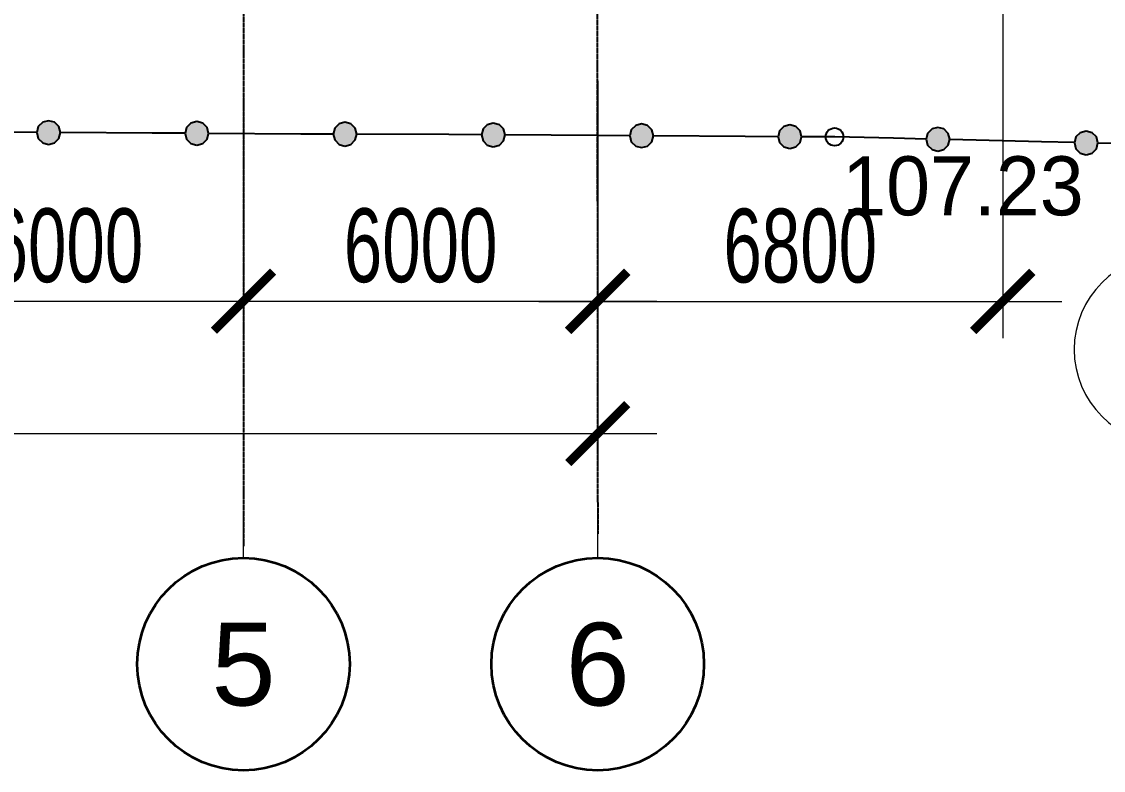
# Model space of a CAD drawing. Header units: millimetres. Extents: x 172667 to 1873135, y -274708 to 168495.
# Drawn here: x 1797954 to 1816278, y -8592 to 4094 of the extents above; entities that cross this region are included whole.
import ezdxf
from ezdxf.enums import TextEntityAlignment as Align

# ---------------------------------------------------------------- set-up
doc = ezdxf.new("R2010")
doc.units = ezdxf.units.MM
doc.linetypes.add('осевая', pattern=[2, 1.25, -0.25, 0.25, -0.25])
for name, color, linetype, lineweight in [('0004-Осевая', 4, 'осевая', 25), ('0008-Размеры и выноски', 4, 'Continuous', 25), ('Оси', 10, 'Continuous', 0)]:
    doc.layers.add(name, color=color, linetype=linetype, lineweight=lineweight)
doc.layers.add('_ТОПО', color=253, linetype='Continuous')
doc.layers.add('SC007', color=7, linetype='Continuous')
doc.styles.add('F2', font='', dxfattribs={"height": 0.000909972})
doc.styles.add('размеры', font='', dxfattribs={"width": 0.7})
doc.styles.add('РНХП-Стандарт', font='arial.ttf')
doc.styles.get('F2').set_extended_font_data('D431')
doc.styles.get('размеры').set_extended_font_data('T-FLEX Type A')
doc.dimstyles.new('SPDS 500', dxfattribs={"dimscale": 500, "dimtxt": 2.5, "dimasz": 2, "dimexe": 1.25, "dimexo": 0, "dimtad": 1, "dimdec": 0, "dimtxsty": 'размеры', "dimblk": 'ARCHTICK', "dimcen": 2.5, "dimdle": 2, "dimclrd": 256, "dimclre": 256, "dimclrt": 1, "dimaunit": 1, "dimadec": 0, "dimazin": 2, "dimtfac": 0.75, "dimtdec": 0, "dimtix": 1, "dimtmove": 1, "dimatfit": 3, "dimfxl": 1.25, "dimtolj": 1, "dimlwd": 20, "dimlwe": 20, "dimarcsym": 0})

# ---------------------------------------------------------------- blocks, each defined once
blk = doc.blocks.new('SYMBOL2060001')
at = {"layer": 'SC007'}
blk.add_circle((0, 0), 0.15, dxfattribs=at)
blk = doc.blocks.new('*U138')
at = {"color": 0, "linetype": 'Continuous', "lineweight": 18}
blk.add_line((0, -2), (0, 0), dxfattribs=at)
at = {"color": 0, "linetype": 'Continuous', "lineweight": 35}
blk.add_circle((0, -6.5), 4.5, dxfattribs=at)
at = {"color": 0, "linetype": 'Continuous', "lineweight": 35, "style": 'РНХП-Стандарт', "flags": 8}
blk.add_attdef('N', text='', height=3.5, dxfattribs=at).set_placement((0, -6.5), align=Align.MIDDLE_CENTER)
blk = doc.blocks.new('_ArchTick')
at = {"color": 0, "linetype": 'ByBlock', "const_width": 0.15}
blk.add_lwpolyline([(-0.5, -0.5), (0.5, 0.5)], dxfattribs=at)
blk = doc.blocks.new('*D258')
at = {"linetype": 'Continuous', "lineweight": 20, "transparency": 16777216}
for p, q in [((1801712, 2831), (1801712, -1267)), ((1795712, 2506), (1795712, -1267)), ((1794712, -642), (1802712, -642))]:
    blk.add_line(p, q, dxfattribs=at)
at = {"layer": 'Defpoints', "color": 0, "transparency": 16777216}
for p in [(1801712, 2831), (1795712, 2506), (1801712, -642)]:
    blk.add_point(p, dxfattribs=at)
at = {"lineweight": 20, "transparency": 16777216, "xscale": 1000, "yscale": 1000, "zscale": 1000, "rotation": 180}
blk.add_blockref('_ArchTick', (1795712, -642), dxfattribs=at)
at = {"lineweight": 20, "transparency": 16777216, "xscale": 1000, "yscale": 1000, "zscale": 1000}
blk.add_blockref('_ArchTick', (1801712, -642), dxfattribs=at)
at = {"color": 1, "transparency": 16777216, "insert": (1798712, 296), "char_height": 1250, "attachment_point": 5, "style": 'размеры'}
blk.add_mtext('\\A1;6000', dxfattribs=at)
blk = doc.blocks.new('*D259')
at = {"linetype": 'Continuous', "lineweight": 20, "transparency": 16777216}
for p, q in [((1777712, 3092), (1777712, -3511)), ((1807712, 3092), (1807712, -3511)), ((1776712, -2886), (1808712, -2886))]:
    blk.add_line(p, q, dxfattribs=at)
at = {"layer": 'Defpoints', "color": 0, "transparency": 16777216}
for p in [(1777712, 3092), (1807712, 3092), (1807712, -2886)]:
    blk.add_point(p, dxfattribs=at)
at = {"lineweight": 20, "transparency": 16777216, "xscale": 1000, "yscale": 1000, "zscale": 1000, "rotation": 180}
blk.add_blockref('_ArchTick', (1777712, -2886), dxfattribs=at)
at = {"lineweight": 20, "transparency": 16777216, "xscale": 1000, "yscale": 1000, "zscale": 1000}
blk.add_blockref('_ArchTick', (1807712, -2886), dxfattribs=at)
at = {"color": 1, "transparency": 16777216, "insert": (1792712, -1948), "char_height": 1250, "attachment_point": 5, "style": 'размеры'}
blk.add_mtext('\\A1;30000', dxfattribs=at)
blk = doc.blocks.new('*D249')
at = {"linetype": 'Continuous', "lineweight": 20, "transparency": 16777216}
for p, q in [((1801712, 2831), (1801712, -1267)), ((1807712, 2892), (1807712, -1267)), ((1800712, -642), (1808712, -642))]:
    blk.add_line(p, q, dxfattribs=at)
at = {"layer": 'Defpoints', "color": 0, "transparency": 16777216}
for p in [(1801712, 2831), (1807712, 2892), (1807712, -642)]:
    blk.add_point(p, dxfattribs=at)
at = {"lineweight": 20, "transparency": 16777216, "xscale": 1000, "yscale": 1000, "zscale": 1000, "rotation": 180}
blk.add_blockref('_ArchTick', (1801712, -642), dxfattribs=at)
at = {"lineweight": 20, "transparency": 16777216, "xscale": 1000, "yscale": 1000, "zscale": 1000}
blk.add_blockref('_ArchTick', (1807712, -642), dxfattribs=at)
at = {"color": 1, "transparency": 16777216, "insert": (1804712, 296), "char_height": 1250, "attachment_point": 5, "style": 'размеры'}
blk.add_mtext('\\A1;6000', dxfattribs=at)
blk = doc.blocks.new('*D275')
at = {"linetype": 'Continuous', "lineweight": 20, "transparency": 16777216}
for p, q in [((1814573, 9358), (1814573, -1271)), ((1807712, 2974), (1807712, -1271)), ((1806712, -646), (1815573, -646))]:
    blk.add_line(p, q, dxfattribs=at)
at = {"layer": 'Defpoints', "color": 0, "transparency": 16777216}
for p in [(1814573, 9358, 3738), (1807712, 2974, 107296), (1814573, -646)]:
    blk.add_point(p, dxfattribs=at)
at = {"lineweight": 20, "transparency": 16777216, "xscale": 1000, "yscale": 1000, "zscale": 1000, "rotation": 180}
blk.add_blockref('_ArchTick', (1807712, -646), dxfattribs=at)
at = {"lineweight": 20, "transparency": 16777216, "xscale": 1000, "yscale": 1000, "zscale": 1000}
blk.add_blockref('_ArchTick', (1814573, -646), dxfattribs=at)
at = {"color": 1, "transparency": 16777216, "insert": (1811143, 291), "char_height": 1250, "attachment_point": 5, "style": 'размеры'}
blk.add_mtext('\\A1;6800', dxfattribs=at)
blk = doc.blocks.new('Ось сетки - Круг_Ø8 мм-6577-ПД_АР_О_план на отм_ 0_000')
at = {"layer": 'Оси', "lineweight": 20}
for start, end in [(360, 180), (180, 360)]:
    blk.add_arc((0, 0), 4, start, end, dxfattribs=at)

msp = doc.modelspace()

# ---------------------------------------------------------------- hatches: boundary and pattern name
at = {"layer": '_ТОПО', "linetype": 'ByBlock', "lineweight": -2}
for points in [[(1798411.2, 2015.1), (1798511.2, 2040.1), (1798586.2, 2115.1), (1798611.2, 2215.1), (1798586.2, 2315.1), (1798511.2, 2390.1), (1798411.2, 2415.1), (1798311.2, 2390.1), (1798236.2, 2315.1), (1798211.2, 2215.1), (1798236.2, 2115.1), (1798311.2, 2040.1)], [(1800921.2, 2000.1), (1801021.2, 2030.1), (1801096.2, 2100.1), (1801121.2, 2200.1), (1801096.2, 2300.1), (1801021.2, 2375.1), (1800921.2, 2400.1), (1800821.2, 2375.1), (1800746.2, 2300.1), (1800721.2, 2200.1), (1800746.2, 2100.1), (1800821.2, 2030.1)], [(1803431.2, 1985.1), (1803531.2, 2015.1), (1803606.2, 2090.1), (1803631.2, 2190.1), (1803606.2, 2290.1), (1803531.2, 2360.1), (1803431.2, 2390.1), (1803331.2, 2360.1), (1803261.2, 2290.1), (1803231.2, 2190.1), (1803261.2, 2090.1), (1803331.2, 2015.1)], [(1805941.2, 1975.1), (1806046.2, 2000.1), (1806116.2, 2075.1), (1806146.2, 2175.1), (1806116.2, 2275.1), (1806046.2, 2345.1), (1805941.2, 2375.1), (1805841.2, 2345.1), (1805771.2, 2275.1), (1805741.2, 2175.1), (1805771.2, 2075.1), (1805841.2, 2000.1)], [(1808456.2, 1960.1), (1808556.2, 1985.1), (1808626.2, 2060.1), (1808656.2, 2160.1), (1808626.2, 2260.1), (1808556.2, 2335.1), (1808456.2, 2360.1), (1808356.2, 2335.1), (1808281.2, 2260.1), (1808256.2, 2160.1), (1808281.2, 2060.1), (1808356.2, 1985.1)], [(1810966.2, 1945.1), (1811066.2, 1975.1), (1811141.2, 2045.1), (1811166.2, 2145.1), (1811141.2, 2245.1), (1811066.2, 2320.1), (1810966.2, 2345.1), (1810866.2, 2320.1), (1810791.2, 2245.1), (1810766.2, 2145.1), (1810791.2, 2045.1), (1810866.2, 1975.1)], [(1813476.2, 1900.1), (1813576.2, 1925.1), (1813651.2, 2000.1), (1813676.2, 2100.1), (1813651.2, 2200.1), (1813576.2, 2275.1), (1813476.2, 2300.1), (1813376.2, 2275.1), (1813301.2, 2200.1), (1813276.2, 2100.1), (1813301.2, 2000.1), (1813376.2, 1925.1)], [(1815986.2, 1840.1), (1816086.2, 1865.1), (1816161.2, 1940.1), (1816186.2, 2040.1), (1816161.2, 2140.1), (1816086.2, 2210.1), (1815986.2, 2240.1), (1815886.2, 2210.1), (1815811.2, 2140.1), (1815786.2, 2040.1), (1815811.2, 1940.1), (1815886.2, 1865.1)]]:
    msp.add_hatch(color=8, dxfattribs=at).paths.add_polyline_path(points)

# ---------------------------------------------------------------- linework, layer by layer
at = {"layer": '0004-Осевая'}
msp.add_lwpolyline([(1807609.3, 87902.9), (1807712, -4591.9)], dxfattribs=at)
at = {"layer": '0004-Осевая', "elevation": 107296.5}
msp.add_lwpolyline([(1801712, 65911.8), (1801712, -4791.9)], dxfattribs=at)
at = {"layer": '_ТОПО', "color": 8, "linetype": 'ByBlock', "lineweight": -2}
for p, q in [((1798211.2, 2215.1, 107101.5), (1797656.2, 2220.1, 107101.5)), ((1800166.2, 2205.1, 107101.5), (1798611.2, 2215.1, 107101.5)), ((1800721.2, 2205.1, 107101.5), (1800166.2, 2205.1, 107101.5)), ((1802681.2, 2190.1, 107101.5), (1801121.2, 2200.1, 107101.5)), ((1803231.2, 2190.1, 107101.5), (1802681.2, 2190.1, 107101.5)), ((1805191.2, 2180.1, 107101.5), (1803631.2, 2185.1, 107101.5)), ((1805741.2, 2175.1, 107101.5), (1805191.2, 2180.1, 107101.5)), ((1807701.2, 2165.1, 107101.5), (1806146.2, 2175.1, 107101.5)), ((1808256.2, 2160.1, 107101.5), (1807701.2, 2165.1, 107101.5)), ((1810211.2, 2150.1, 107101.5), (1808656.2, 2160.1, 107101.5)), ((1810766.2, 2145.1, 107101.5), (1810211.2, 2150.1, 107101.5)), ((1813276.2, 2105.1, 107101.5), (1812721.2, 2120.1, 107101.5)), ((1815231.2, 2055.1, 107101.5), (1813676.2, 2095.1, 107101.5)), ((1815786.2, 2045.1, 107101.5), (1815231.2, 2055.1, 107101.5)), ((1817746.2, 1995.1, 107101.5), (1816186.2, 2035.1, 107101.5))]:
    msp.add_line(p, q, dxfattribs=at)
at = {"layer": '_ТОПО', "color": 8, "linetype": 'ByBlock', "lineweight": -2, "elevation": 107101.5, "flags": 128}
for points in [[(1798411.2, 2015.1), (1798511.2, 2040.1), (1798586.2, 2115.1), (1798611.2, 2215.1), (1798586.2, 2315.1), (1798511.2, 2390.1), (1798411.2, 2415.1), (1798311.2, 2390.1), (1798236.2, 2315.1), (1798211.2, 2215.1), (1798236.2, 2115.1), (1798311.2, 2040.1), (1798411.2, 2015.1)], [(1798411.2, 2015.1), (1798511.2, 2040.1), (1798586.2, 2115.1), (1798611.2, 2215.1), (1798586.2, 2315.1), (1798511.2, 2390.1), (1798411.2, 2415.1), (1798311.2, 2390.1), (1798236.2, 2315.1), (1798211.2, 2215.1), (1798236.2, 2115.1), (1798311.2, 2040.1), (1798411.2, 2015.1)], [(1800921.2, 2000.1), (1801021.2, 2030.1), (1801096.2, 2100.1), (1801121.2, 2200.1), (1801096.2, 2300.1), (1801021.2, 2375.1), (1800921.2, 2400.1), (1800821.2, 2375.1), (1800746.2, 2300.1), (1800721.2, 2200.1), (1800746.2, 2100.1), (1800821.2, 2030.1), (1800921.2, 2000.1)], [(1800921.2, 2000.1), (1801021.2, 2030.1), (1801096.2, 2100.1), (1801121.2, 2200.1), (1801096.2, 2300.1), (1801021.2, 2375.1), (1800921.2, 2400.1), (1800821.2, 2375.1), (1800746.2, 2300.1), (1800721.2, 2200.1), (1800746.2, 2100.1), (1800821.2, 2030.1), (1800921.2, 2000.1)], [(1803431.2, 1985.1), (1803531.2, 2015.1), (1803606.2, 2090.1), (1803631.2, 2190.1), (1803606.2, 2290.1), (1803531.2, 2360.1), (1803431.2, 2390.1), (1803331.2, 2360.1), (1803261.2, 2290.1), (1803231.2, 2190.1), (1803261.2, 2090.1), (1803331.2, 2015.1), (1803431.2, 1985.1)], [(1803431.2, 1985.1), (1803531.2, 2015.1), (1803606.2, 2090.1), (1803631.2, 2190.1), (1803606.2, 2290.1), (1803531.2, 2360.1), (1803431.2, 2390.1), (1803331.2, 2360.1), (1803261.2, 2290.1), (1803231.2, 2190.1), (1803261.2, 2090.1), (1803331.2, 2015.1), (1803431.2, 1985.1)], [(1805941.2, 1975.1), (1806046.2, 2000.1), (1806116.2, 2075.1), (1806146.2, 2175.1), (1806116.2, 2275.1), (1806046.2, 2345.1), (1805941.2, 2375.1), (1805841.2, 2345.1), (1805771.2, 2275.1), (1805741.2, 2175.1), (1805771.2, 2075.1), (1805841.2, 2000.1), (1805941.2, 1975.1)], [(1805941.2, 1975.1), (1806046.2, 2000.1), (1806116.2, 2075.1), (1806146.2, 2175.1), (1806116.2, 2275.1), (1806046.2, 2345.1), (1805941.2, 2375.1), (1805841.2, 2345.1), (1805771.2, 2275.1), (1805741.2, 2175.1), (1805771.2, 2075.1), (1805841.2, 2000.1), (1805941.2, 1975.1)], [(1808456.2, 1960.1), (1808556.2, 1985.1), (1808626.2, 2060.1), (1808656.2, 2160.1), (1808626.2, 2260.1), (1808556.2, 2335.1), (1808456.2, 2360.1), (1808356.2, 2335.1), (1808281.2, 2260.1), (1808256.2, 2160.1), (1808281.2, 2060.1), (1808356.2, 1985.1), (1808456.2, 1960.1)], [(1808456.2, 1960.1), (1808556.2, 1985.1), (1808626.2, 2060.1), (1808656.2, 2160.1), (1808626.2, 2260.1), (1808556.2, 2335.1), (1808456.2, 2360.1), (1808356.2, 2335.1), (1808281.2, 2260.1), (1808256.2, 2160.1), (1808281.2, 2060.1), (1808356.2, 1985.1), (1808456.2, 1960.1)], [(1810966.2, 1945.1), (1811066.2, 1975.1), (1811141.2, 2045.1), (1811166.2, 2145.1), (1811141.2, 2245.1), (1811066.2, 2320.1), (1810966.2, 2345.1), (1810866.2, 2320.1), (1810791.2, 2245.1), (1810766.2, 2145.1), (1810791.2, 2045.1), (1810866.2, 1975.1), (1810966.2, 1945.1)], [(1810966.2, 1945.1), (1811066.2, 1975.1), (1811141.2, 2045.1), (1811166.2, 2145.1), (1811141.2, 2245.1), (1811066.2, 2320.1), (1810966.2, 2345.1), (1810866.2, 2320.1), (1810791.2, 2245.1), (1810766.2, 2145.1), (1810791.2, 2045.1), (1810866.2, 1975.1), (1810966.2, 1945.1)], [(1813476.2, 1900.1), (1813576.2, 1925.1), (1813651.2, 2000.1), (1813676.2, 2100.1), (1813651.2, 2200.1), (1813576.2, 2275.1), (1813476.2, 2300.1), (1813376.2, 2275.1), (1813301.2, 2200.1), (1813276.2, 2100.1), (1813301.2, 2000.1), (1813376.2, 1925.1), (1813476.2, 1900.1)], [(1813476.2, 1900.1), (1813576.2, 1925.1), (1813651.2, 2000.1), (1813676.2, 2100.1), (1813651.2, 2200.1), (1813576.2, 2275.1), (1813476.2, 2300.1), (1813376.2, 2275.1), (1813301.2, 2200.1), (1813276.2, 2100.1), (1813301.2, 2000.1), (1813376.2, 1925.1), (1813476.2, 1900.1)], [(1815986.2, 1840.1), (1816086.2, 1865.1), (1816161.2, 1940.1), (1816186.2, 2040.1), (1816161.2, 2140.1), (1816086.2, 2210.1), (1815986.2, 2240.1), (1815886.2, 2210.1), (1815811.2, 2140.1), (1815786.2, 2040.1), (1815811.2, 1940.1), (1815886.2, 1865.1), (1815986.2, 1840.1)], [(1815986.2, 1840.1), (1816086.2, 1865.1), (1816161.2, 1940.1), (1816186.2, 2040.1), (1816161.2, 2140.1), (1816086.2, 2210.1), (1815986.2, 2240.1), (1815886.2, 2210.1), (1815811.2, 2140.1), (1815786.2, 2040.1), (1815811.2, 1940.1), (1815886.2, 1865.1), (1815986.2, 1840.1)]]:
    msp.add_lwpolyline(points, close=True, dxfattribs=at)
msp.add_lwpolyline([(1812721.2, 2120.1), (1811726.2, 2140.1), (1811166.2, 2145.1)], dxfattribs=at)

# ---------------------------------------------------------------- block references
at = {"layer": '0008-Размеры и выноски', "lineweight": 35}
ref = msp.add_blockref('*U138', (1801712, -4191.9, 107296.5), dxfattribs=dict(at, xscale=400, yscale=400, zscale=400))
ref.add_attrib('N', '5', dxfattribs={"layer": '0', "color": 0, "linetype": 'Continuous', "lineweight": 35, "height": 1400, "style": 'РНХП-Стандарт'}).set_placement((1801712, -6791.9, 107296.5), align=Align.MIDDLE_CENTER)
ref = msp.add_blockref('*U138', (1807712, -4191.9, 107296.5), dxfattribs=dict(at, xscale=400, yscale=400, zscale=400))
ref.add_attrib('N', '6', dxfattribs={"layer": '0', "color": 0, "linetype": 'Continuous', "lineweight": 35, "height": 1400, "style": 'РНХП-Стандарт'}).set_placement((1807712, -6791.9, 107296.5), align=Align.MIDDLE_CENTER)
at = {"layer": '_ТОПО', "color": 8, "linetype": 'ByBlock', "lineweight": -2, "xscale": 1000, "yscale": 1000, "zscale": 1000}
msp.add_blockref('SYMBOL2060001', (1811724.2, 2142.1, 107228), dxfattribs=at)
at = {"layer": 'Оси', "lineweight": 20, "xscale": 399.9999999999997, "yscale": 399.9999999999997, "zscale": 399.9999999999997}
msp.add_blockref('Ось сетки - Круг_Ø8 мм-6577-ПД_АР_О_план на отм_ 0_000', (1817383.2, -1460.6, 106794.7), dxfattribs=at)

# ---------------------------------------------------------------- texts
at = {"layer": '_ТОПО', "color": 8, "linetype": 'ByBlock', "lineweight": -2, "style": 'F2'}
msp.add_text('107.23', height=1000, dxfattribs=at).set_placement((1811854.2, 1312.1, 107488), align=Align.MIDDLE_LEFT)

# ---------------------------------------------------------------- dimensions: what is measured, and where the dimension line sits
dim = msp.add_linear_dim(base=(1814573.1, -646.1), p1=(1807712, 2974.4, 107296.5), p2=(1814573.1, 9357.8, 3738.5), text='6800', dimstyle='SPDS 500')
dim.commit()
dim.dimension.update_dxf_attribs({"geometry": '*D275', "text_midpoint": (1811142.6, 291.4)})
dim = msp.add_linear_dim(base=(1807712, -2885.9, 107296.5), p1=(1777712, 3092.3, 107296.5), p2=(1807712, 3092.3, 107296.5), dimstyle='SPDS 500')
dim.commit()
dim.dimension.update_dxf_attribs({"geometry": '*D259', "text_midpoint": (1792712, -2885.9, 107296.5), "dimtype": 160})
for base, p1, p2, picture, middle in [((1801712, -641.7, 107296.5), (1795712, 2506, 107296.5), (1801712, 2830.8, 107296.5), '*D258', (1798712, 295.8, 107296.5)), ((1807712, -641.7, 107296.5), (1801712, 2830.8, 107296.5), (1807712, 2892.3, 107296.5), '*D249', (1804712, 295.8, 107296.5))]:
    dim = msp.add_linear_dim(base=base, p1=p1, p2=p2, dimstyle='SPDS 500')
    dim.commit()
    dim.dimension.update_dxf_attribs({"geometry": picture, "text_midpoint": middle})

doc.saveas('drawing.dxf')
